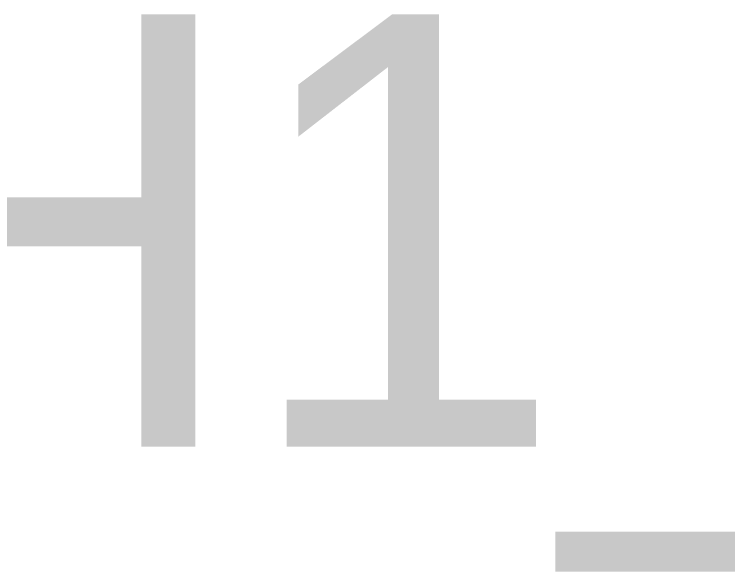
# Model space of a CAD drawing. Header units: metres. Extents: x 544752 to 548977, y 1840603 to 1844608.
# Drawn here: x 547090.8 to 547173.3, y 1842943.9 to 1843008.4 of the extents above; entities that cross this region are included whole.
import ezdxf

# ---------------------------------------------------------------- set-up
doc = ezdxf.new("R2010")
doc.units = ezdxf.units.M
doc.header["$MEASUREMENT"] = 0

msp = doc.modelspace()

# ---------------------------------------------------------------- texts
at = {"layer": 'Defpoints', "color": 3}
msp.add_text('HH1_4', height=50, dxfattribs=at).set_placement((547020.6493, 1842958.372, 1))

doc.saveas('drawing.dxf')
